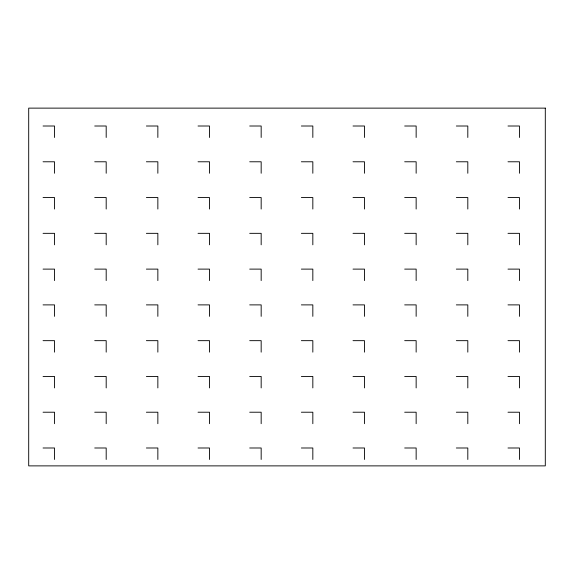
<?xml version="1.0" encoding="UTF-8"?>
<svg xmlns="http://www.w3.org/2000/svg" width="574" height="574" viewBox="0 0 574 574"><rect width="100%" height="100%" fill="white"/><g stroke="black" fill="none" stroke-linecap="round" stroke-linejoin="round"><path stroke-width="0.86" d="M43.057 126.007L54.53 126.007L54.53 137.48M94.717 126.007L106.19 126.007L106.19 137.48M146.377 126.007L157.85 126.007L157.85 137.48M198.037 126.007L209.51 126.007L209.51 137.48M249.697 126.007L261.17 126.007L261.17 137.48M301.357 126.007L312.83 126.007L312.83 137.48M353.017 126.007L364.49 126.007L364.49 137.48M404.677 126.007L416.15 126.007L416.15 137.48M456.337 126.007L467.81 126.007L467.81 137.48M507.997 126.007L519.47 126.007L519.47 137.48M43.057 161.782L54.53 161.782L54.53 173.255M94.717 161.782L106.19 161.782L106.19 173.255M146.377 161.782L157.85 161.782L157.85 173.255M198.037 161.782L209.51 161.782L209.51 173.255M249.697 161.782L261.17 161.782L261.17 173.255M301.357 161.782L312.83 161.782L312.83 173.255M353.017 161.782L364.49 161.782L364.49 173.255M404.677 161.782L416.15 161.782L416.15 173.255M456.337 161.782L467.81 161.782L467.81 173.255M507.997 161.782L519.47 161.782L519.47 173.255M43.057 197.556L54.53 197.556L54.53 209.036M94.717 197.556L106.19 197.556L106.19 209.036M146.377 197.556L157.85 197.556L157.85 209.036M198.037 197.556L209.51 197.556L209.51 209.036M249.697 197.556L261.17 197.556L261.17 209.036M301.357 197.556L312.83 197.556L312.83 209.036M353.017 197.556L364.49 197.556L364.49 209.036M404.677 197.556L416.15 197.556L416.15 209.036M456.337 197.556L467.81 197.556L467.81 209.036M507.997 197.556L519.47 197.556L519.47 209.036M43.057 233.338L54.53 233.338L54.53 244.811M94.717 233.338L106.19 233.338L106.19 244.811M146.377 233.338L157.85 233.338L157.85 244.811M198.037 233.338L209.51 233.338L209.51 244.811M249.697 233.338L261.17 233.338L261.17 244.811M301.357 233.338L312.83 233.338L312.83 244.811M353.017 233.338L364.49 233.338L364.49 244.811M404.677 233.338L416.15 233.338L416.15 244.811M456.337 233.338L467.81 233.338L467.81 244.811M507.997 233.338L519.47 233.338L519.47 244.811M43.057 269.113L54.53 269.113L54.53 280.586M94.717 269.113L106.19 269.113L106.19 280.586M146.377 269.113L157.85 269.113L157.85 280.586M198.037 269.113L209.51 269.113L209.51 280.586M249.697 269.113L261.17 269.113L261.17 280.586M301.357 269.113L312.83 269.113L312.83 280.586M353.017 269.113L364.49 269.113L364.49 280.586M404.677 269.113L416.15 269.113L416.15 280.586M456.337 269.113L467.81 269.113L467.81 280.586M507.997 269.113L519.47 269.113L519.47 280.586M43.057 304.887L54.53 304.887L54.53 316.36M94.717 304.887L106.19 304.887L106.19 316.36M146.377 304.887L157.85 304.887L157.85 316.36M198.037 304.887L209.51 304.887L209.51 316.36M249.697 304.887L261.17 304.887L261.17 316.36M301.357 304.887L312.83 304.887L312.83 316.36M353.017 304.887L364.49 304.887L364.49 316.36M404.677 304.887L416.15 304.887L416.15 316.36M456.337 304.887L467.81 304.887L467.81 316.36M507.997 304.887L519.47 304.887L519.47 316.36M43.057 340.662L54.53 340.662L54.53 352.142M94.717 340.662L106.19 340.662L106.19 352.142M146.377 340.662L157.85 340.662L157.85 352.142M198.037 340.662L209.51 340.662L209.51 352.142M249.697 340.662L261.17 340.662L261.17 352.142M301.357 340.662L312.83 340.662L312.83 352.142M353.017 340.662L364.49 340.662L364.49 352.142M404.677 340.662L416.15 340.662L416.15 352.142M456.337 340.662L467.81 340.662L467.81 352.142M507.997 340.662L519.47 340.662L519.47 352.142M43.057 376.444L54.53 376.444L54.53 387.916M94.717 376.444L106.19 376.444L106.19 387.916M146.377 376.444L157.85 376.444L157.85 387.916M198.037 376.444L209.51 376.444L209.51 387.916M249.697 376.444L261.17 376.444L261.17 387.916M301.357 376.444L312.83 376.444L312.83 387.916M353.017 376.444L364.49 376.444L364.49 387.916M404.677 376.444L416.15 376.444L416.15 387.916M456.337 376.444L467.81 376.444L467.81 387.916M507.997 376.444L519.47 376.444L519.47 387.916M43.057 412.218L54.53 412.218L54.53 423.691M94.717 412.218L106.19 412.218L106.19 423.691M146.377 412.218L157.85 412.218L157.85 423.691M198.037 412.218L209.51 412.218L209.51 423.691M249.697 412.218L261.17 412.218L261.17 423.691M301.357 412.218L312.83 412.218L312.83 423.691M353.017 412.218L364.49 412.218L364.49 423.691M404.677 412.218L416.15 412.218L416.15 423.691M456.337 412.218L467.81 412.218L467.81 423.691M507.997 412.218L519.47 412.218L519.47 423.691M43.057 447.993L54.53 447.993L54.53 459.465M94.717 447.993L106.19 447.993L106.19 459.465M146.377 447.993L157.85 447.993L157.85 459.465M198.037 447.993L209.51 447.993L209.51 459.465M249.697 447.993L261.17 447.993L261.17 459.465M301.357 447.993L312.83 447.993L312.83 459.465M353.017 447.993L364.49 447.993L364.49 459.465M404.677 447.993L416.15 447.993L416.15 459.465M456.337 447.993L467.81 447.993L467.81 459.465M507.997 447.993L519.47 447.993L519.47 459.465M545.3 108.127L28.7 108.127L28.7 465.88L545.3 465.88L545.3 108.127"/></g></svg>
